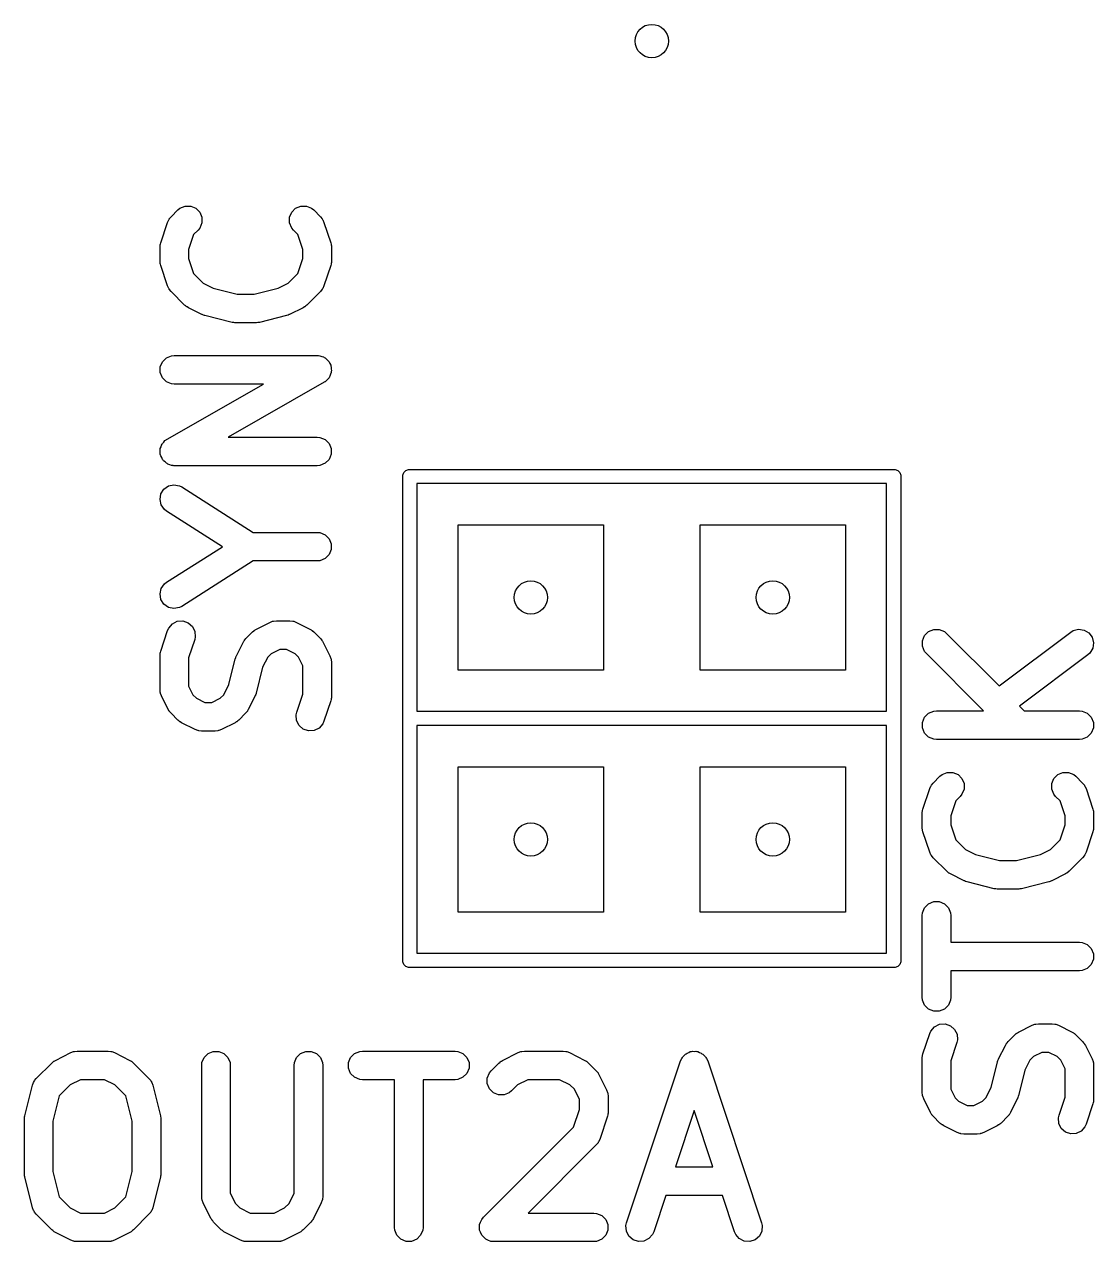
# Model space of a CAD drawing. Extents: x 0.01 to 1.99, y 0.03 to 1.59.
# Drawn here: x 1.541 to 1.983, y 0.904 to 1.407 of the extents above; entities that cross this region are included whole.
import ezdxf

# ---------------------------------------------------------------- set-up
doc = ezdxf.new("R2010")
doc.units = 0
doc.header["$MEASUREMENT"] = 0
doc.layers.add('BLACK', color=7, linetype='CONTINUOUS')

msp = doc.modelspace()

# ---------------------------------------------------------------- linework, layer by layer
at = {"layer": 'BLACK', "linetype": 'CONTINUOUS'}
for p, q in [((1.60129, 1.32734), (1.6041, 1.33016)), ((1.6041, 1.33016), (1.60499, 1.33089)), ((1.60499, 1.33089), (1.60712, 1.33177)), ((1.60712, 1.33177), (1.60943, 1.33177)), ((1.60943, 1.33177), (1.61156, 1.33089)), ((1.61156, 1.33089), (1.61319, 1.32926)), ((1.61319, 1.32926), (1.61407, 1.32713)), ((1.65029, 1.32713), (1.65117, 1.32926)), ((1.65117, 1.32926), (1.6528, 1.33089)), ((1.6528, 1.33089), (1.65493, 1.33177)), ((1.65493, 1.33177), (1.65723, 1.33177)), ((1.65723, 1.33177), (1.65936, 1.33089)), ((1.65936, 1.33089), (1.66026, 1.33016)), ((1.66026, 1.33016), (1.66307, 1.32734)), ((1.59705, 1.3166), (1.59986, 1.32504)), ((1.59986, 1.32504), (1.60033, 1.32609)), ((1.60033, 1.32609), (1.60047, 1.32625)), ((1.60047, 1.32625), (1.60055, 1.32645)), ((1.60055, 1.32645), (1.60129, 1.32734)), ((1.61407, 1.32483), (1.61319, 1.3227)), ((1.61407, 1.32713), (1.61407, 1.32483)), ((1.65029, 1.32483), (1.65029, 1.32713)), ((1.65117, 1.3227), (1.65029, 1.32483)), ((1.66307, 1.32734), (1.6638, 1.32645)), ((1.6638, 1.32645), (1.66389, 1.32625)), ((1.66389, 1.32625), (1.66402, 1.32609)), ((1.66402, 1.32609), (1.6645, 1.32504)), ((1.6645, 1.32504), (1.66731, 1.3166)), ((1.61062, 1.31998), (1.60856, 1.31377)), ((1.61245, 1.32181), (1.61062, 1.31998)), ((1.61319, 1.3227), (1.61245, 1.32181)), ((1.65191, 1.32181), (1.65117, 1.3227)), ((1.65373, 1.31998), (1.65191, 1.32181)), ((1.6558, 1.31377), (1.65373, 1.31998)), ((1.59675, 1.31473), (1.5968, 1.31532)), ((1.59675, 1.30911), (1.59675, 1.31473)), ((1.59679, 1.31547), (1.59684, 1.31568)), ((1.5968, 1.31532), (1.59679, 1.31547)), ((1.59684, 1.31568), (1.59686, 1.31588)), ((1.59686, 1.31588), (1.59692, 1.31603)), ((1.59692, 1.31603), (1.59705, 1.3166)), ((1.60856, 1.31377), (1.60856, 1.31007)), ((1.6558, 1.31007), (1.6558, 1.31377)), ((1.66731, 1.3166), (1.66744, 1.31603)), ((1.66744, 1.31603), (1.6675, 1.31588)), ((1.6675, 1.31588), (1.66752, 1.31568)), ((1.66752, 1.31568), (1.66756, 1.31547)), ((1.66756, 1.31547), (1.66755, 1.31532)), ((1.66755, 1.31532), (1.66761, 1.31473)), ((1.66761, 1.31473), (1.66761, 1.30911)), ((1.5968, 1.30852), (1.59675, 1.30911)), ((1.59679, 1.30837), (1.5968, 1.30852)), ((1.59684, 1.30816), (1.59679, 1.30837)), ((1.60856, 1.31007), (1.61062, 1.30386)), ((1.65373, 1.30386), (1.6558, 1.31007)), ((1.66756, 1.30837), (1.66752, 1.30816)), ((1.66761, 1.30911), (1.66755, 1.30853)), ((1.66755, 1.30853), (1.66756, 1.30837)), ((1.59686, 1.30796), (1.59684, 1.30816)), ((1.59692, 1.30781), (1.59686, 1.30796)), ((1.59705, 1.30724), (1.59692, 1.30781)), ((1.59986, 1.2988), (1.59705, 1.30724)), ((1.61062, 1.30386), (1.61459, 1.2999)), ((1.64977, 1.2999), (1.65373, 1.30386)), ((1.66731, 1.30724), (1.6645, 1.2988)), ((1.66744, 1.30781), (1.66731, 1.30724)), ((1.6675, 1.30796), (1.66744, 1.30781)), ((1.66752, 1.30816), (1.6675, 1.30796)), ((1.60033, 1.29775), (1.59986, 1.2988)), ((1.61459, 1.2999), (1.61877, 1.29781)), ((1.64558, 1.29781), (1.64977, 1.2999)), ((1.6645, 1.2988), (1.66402, 1.29775)), ((1.60047, 1.29759), (1.60033, 1.29775)), ((1.60055, 1.29739), (1.60047, 1.29759)), ((1.60129, 1.2965), (1.60055, 1.29739)), ((1.60691, 1.29087), (1.60129, 1.2965)), ((1.61877, 1.29781), (1.62869, 1.29533)), ((1.62869, 1.29533), (1.63567, 1.29533)), ((1.63567, 1.29533), (1.64558, 1.29781)), ((1.66307, 1.2965), (1.65745, 1.29087)), ((1.6638, 1.29739), (1.66307, 1.2965)), ((1.66389, 1.29759), (1.6638, 1.29739)), ((1.66402, 1.29775), (1.66389, 1.29759)), ((1.60736, 1.2905), (1.60691, 1.29087)), ((1.60747, 1.29038), (1.60736, 1.2905)), ((1.60764, 1.29027), (1.60747, 1.29038)), ((1.60781, 1.29014), (1.60764, 1.29027)), ((1.60795, 1.29008), (1.60781, 1.29014)), ((1.60845, 1.28977), (1.60795, 1.29008)), ((1.61407, 1.28695), (1.60845, 1.28977)), ((1.65591, 1.28977), (1.65029, 1.28695)), ((1.65641, 1.29008), (1.65591, 1.28977)), ((1.65655, 1.29014), (1.65641, 1.29008)), ((1.65671, 1.29027), (1.65655, 1.29014)), ((1.65689, 1.29038), (1.65671, 1.29027)), ((1.65699, 1.2905), (1.65689, 1.29038)), ((1.65745, 1.29087), (1.65699, 1.2905)), ((1.61415, 1.28692), (1.61407, 1.28695)), ((1.61419, 1.2869), (1.61415, 1.28692)), ((1.61467, 1.28672), (1.61419, 1.2869)), ((1.61515, 1.28654), (1.61467, 1.28672)), ((1.61519, 1.28654), (1.61515, 1.28654)), ((1.61528, 1.28651), (1.61519, 1.28654)), ((1.62653, 1.28369), (1.61528, 1.28651)), ((1.62673, 1.28366), (1.62653, 1.28369)), ((1.62681, 1.28363), (1.62673, 1.28366)), ((1.62724, 1.28359), (1.62681, 1.28363)), ((1.62767, 1.28352), (1.62724, 1.28359)), ((1.62776, 1.28354), (1.62767, 1.28352)), ((1.62796, 1.28352), (1.62776, 1.28354)), ((1.6364, 1.28352), (1.62796, 1.28352)), ((1.6366, 1.28354), (1.6364, 1.28352)), ((1.63668, 1.28352), (1.6366, 1.28354)), ((1.63711, 1.28359), (1.63668, 1.28352)), ((1.63755, 1.28363), (1.63711, 1.28359)), ((1.63763, 1.28366), (1.63755, 1.28363)), ((1.63783, 1.28369), (1.63763, 1.28366)), ((1.64908, 1.28651), (1.63783, 1.28369)), ((1.64916, 1.28654), (1.64908, 1.28651)), ((1.6492, 1.28654), (1.64916, 1.28654)), ((1.64968, 1.28672), (1.6492, 1.28654)), ((1.65017, 1.2869), (1.64968, 1.28672)), ((1.6502, 1.28692), (1.65017, 1.2869)), ((1.65029, 1.28695), (1.6502, 1.28692)), ((1.59774, 1.26739), (1.59937, 1.26902)), ((1.59937, 1.26902), (1.6015, 1.26991)), ((1.6015, 1.26991), (1.60265, 1.27002)), ((1.60265, 1.27002), (1.66171, 1.27002)), ((1.66171, 1.27002), (1.662, 1.26999)), ((1.662, 1.26999), (1.66212, 1.27)), ((1.66212, 1.27), (1.66227, 1.26996)), ((1.66227, 1.26996), (1.66286, 1.26991)), ((1.66286, 1.26991), (1.66358, 1.26961)), ((1.66358, 1.26961), (1.66434, 1.2694)), ((1.66434, 1.2694), (1.66464, 1.26917)), ((1.66464, 1.26917), (1.66499, 1.26902)), ((1.66499, 1.26902), (1.66554, 1.26847)), ((1.66554, 1.26847), (1.66616, 1.26799)), ((1.66616, 1.26799), (1.66635, 1.26766)), ((1.59686, 1.26527), (1.59774, 1.26739)), ((1.59686, 1.26296), (1.59686, 1.26527)), ((1.59774, 1.26083), (1.59686, 1.26296)), ((1.66635, 1.26766), (1.66662, 1.26739)), ((1.66662, 1.26739), (1.66692, 1.26667)), ((1.66692, 1.26667), (1.66731, 1.26599)), ((1.6675, 1.26296), (1.6672, 1.26224)), ((1.66731, 1.26599), (1.66735, 1.26561)), ((1.66735, 1.26561), (1.6675, 1.26527)), ((1.6675, 1.26527), (1.6675, 1.26448)), ((1.6675, 1.26448), (1.6676, 1.2637)), ((1.6676, 1.2637), (1.6675, 1.26334)), ((1.6675, 1.26334), (1.6675, 1.26296)), ((1.59937, 1.2592), (1.59774, 1.26083)), ((1.6015, 1.25832), (1.59937, 1.2592)), ((1.59972, 1.2355), (1.63947, 1.25821)), ((1.60265, 1.25821), (1.6015, 1.25832)), ((1.63947, 1.25821), (1.60265, 1.25821)), ((1.66464, 1.25899), (1.62489, 1.23627)), ((1.66488, 1.25916), (1.66464, 1.25899)), ((1.66499, 1.2592), (1.66488, 1.25916)), ((1.6651, 1.25931), (1.66499, 1.2592)), ((1.66558, 1.25966), (1.6651, 1.25931)), ((1.66606, 1.26028), (1.66558, 1.25966)), ((1.66662, 1.26083), (1.66606, 1.26028)), ((1.66676, 1.26118), (1.66662, 1.26083)), ((1.66699, 1.26148), (1.66676, 1.26118)), ((1.6672, 1.26224), (1.66699, 1.26148)), ((1.59716, 1.23225), (1.59737, 1.233)), ((1.59737, 1.233), (1.5976, 1.2333)), ((1.5976, 1.2333), (1.59774, 1.23365)), ((1.59774, 1.23365), (1.5983, 1.2342)), ((1.5983, 1.2342), (1.59878, 1.23483)), ((1.59878, 1.23483), (1.59926, 1.23517)), ((1.59926, 1.23517), (1.59937, 1.23528)), ((1.59937, 1.23528), (1.59948, 1.23532)), ((1.59948, 1.23532), (1.59972, 1.2355)), ((1.62489, 1.23627), (1.66171, 1.23627)), ((1.66171, 1.23627), (1.66286, 1.23616)), ((1.66286, 1.23616), (1.66499, 1.23528)), ((1.66499, 1.23528), (1.66662, 1.23365)), ((1.66662, 1.23365), (1.6675, 1.23152)), ((1.59676, 1.23078), (1.59686, 1.23114)), ((1.59686, 1.23), (1.59676, 1.23078)), ((1.59686, 1.23152), (1.59716, 1.23225)), ((1.59686, 1.23114), (1.59686, 1.23152)), ((1.59686, 1.22922), (1.59686, 1.23)), ((1.597, 1.22887), (1.59686, 1.22922)), ((1.59705, 1.22849), (1.597, 1.22887)), ((1.59744, 1.22781), (1.59705, 1.22849)), ((1.59774, 1.22709), (1.59744, 1.22781)), ((1.6675, 1.22922), (1.66662, 1.22709)), ((1.6675, 1.23152), (1.6675, 1.22922)), ((1.59801, 1.22682), (1.59774, 1.22709)), ((1.59819, 1.22649), (1.59801, 1.22682)), ((1.59881, 1.22601), (1.59819, 1.22649)), ((1.59937, 1.22546), (1.59881, 1.22601)), ((1.59972, 1.22531), (1.59937, 1.22546)), ((1.60002, 1.22508), (1.59972, 1.22531)), ((1.60077, 1.22488), (1.60002, 1.22508)), ((1.6015, 1.22458), (1.60077, 1.22488)), ((1.60209, 1.22452), (1.6015, 1.22458)), ((1.60224, 1.22448), (1.60209, 1.22452)), ((1.60235, 1.22449), (1.60224, 1.22448)), ((1.60265, 1.22446), (1.60235, 1.22449)), ((1.66171, 1.22446), (1.60265, 1.22446)), ((1.66286, 1.22458), (1.66171, 1.22446)), ((1.66499, 1.22546), (1.66286, 1.22458)), ((1.66662, 1.22709), (1.66499, 1.22546)), ((1.69836, 1.22246), (1.69942, 1.2229)), ((1.69942, 1.2229), (1.7, 1.22295)), ((1.7, 1.22295), (1.9, 1.22295)), ((1.9, 1.22295), (1.90058, 1.2229)), ((1.90058, 1.2229), (1.90164, 1.22246)), ((1.69705, 1.22), (1.6971, 1.22058)), ((1.69705, 1.12), (1.69705, 1.22)), ((1.6971, 1.22058), (1.69754, 1.22164)), ((1.69754, 1.22164), (1.69836, 1.22246)), ((1.90164, 1.22246), (1.90246, 1.22164)), ((1.90246, 1.22164), (1.9029, 1.22058)), ((1.9029, 1.22058), (1.90295, 1.22)), ((1.90295, 1.22), (1.90295, 1.12)), ((1.59675, 1.21055), (1.59715, 1.21282)), ((1.59715, 1.21282), (1.59838, 1.21476)), ((1.59838, 1.21476), (1.60027, 1.21609)), ((1.60027, 1.21609), (1.60252, 1.21659)), ((1.60252, 1.21659), (1.60479, 1.21619)), ((1.60479, 1.21619), (1.60582, 1.21567)), ((1.60582, 1.21567), (1.6353, 1.1969)), ((1.70295, 1.21705), (1.70295, 1.12295)), ((1.89705, 1.21705), (1.70295, 1.21705)), ((1.89705, 1.12295), (1.89705, 1.21705)), ((1.59725, 1.2083), (1.59675, 1.21055)), ((1.59857, 1.20641), (1.59725, 1.2083)), ((1.59948, 1.2057), (1.59857, 1.20641)), ((1.62258, 1.191), (1.59948, 1.2057)), ((1.72, 1.14), (1.72, 1.2)), ((1.72, 1.2), (1.78, 1.2)), ((1.78, 1.2), (1.78, 1.14)), ((1.82, 1.14), (1.82, 1.2)), ((1.82, 1.2), (1.88, 1.2)), ((1.88, 1.2), (1.88, 1.14)), ((1.6353, 1.1969), (1.66171, 1.1969)), ((1.66171, 1.1969), (1.66286, 1.19679)), ((1.66286, 1.19679), (1.66499, 1.19591)), ((1.66499, 1.19591), (1.66662, 1.19428)), ((1.66662, 1.19428), (1.6675, 1.19215)), ((1.59948, 1.1763), (1.62258, 1.191)), ((1.66662, 1.18772), (1.66499, 1.18609)), ((1.6675, 1.18985), (1.66662, 1.18772)), ((1.6675, 1.19215), (1.6675, 1.18985)), ((1.6353, 1.18509), (1.60582, 1.16633)), ((1.66171, 1.18509), (1.6353, 1.18509)), ((1.66286, 1.18521), (1.66171, 1.18509)), ((1.66499, 1.18609), (1.66286, 1.18521)), ((1.59675, 1.17144), (1.59725, 1.17369)), ((1.59725, 1.17369), (1.59857, 1.17558)), ((1.59857, 1.17558), (1.59948, 1.1763)), ((1.59715, 1.16918), (1.59675, 1.17144)), ((1.59838, 1.16723), (1.59715, 1.16918)), ((1.60027, 1.16591), (1.59838, 1.16723)), ((1.60252, 1.16541), (1.60027, 1.16591)), ((1.60479, 1.16581), (1.60252, 1.16541)), ((1.60582, 1.16633), (1.60479, 1.16581)), ((1.59986, 1.15631), (1.60033, 1.15736)), ((1.60033, 1.15736), (1.60184, 1.15911)), ((1.60184, 1.15911), (1.6039, 1.16014)), ((1.6039, 1.16014), (1.6062, 1.1603)), ((1.6062, 1.1603), (1.60839, 1.15957)), ((1.60839, 1.15957), (1.61013, 1.15806)), ((1.61013, 1.15806), (1.61116, 1.156)), ((1.63657, 1.15691), (1.64219, 1.15972)), ((1.64219, 1.15972), (1.64327, 1.16014)), ((1.64327, 1.16014), (1.64348, 1.16015)), ((1.64348, 1.16015), (1.64368, 1.16023)), ((1.64368, 1.16023), (1.64483, 1.16035)), ((1.64483, 1.16035), (1.65046, 1.16035)), ((1.65046, 1.16035), (1.65161, 1.16023)), ((1.65161, 1.16023), (1.65181, 1.16015)), ((1.65181, 1.16015), (1.65202, 1.16014)), ((1.65202, 1.16014), (1.6531, 1.15972)), ((1.6531, 1.15972), (1.65872, 1.15691)), ((1.59705, 1.14787), (1.59986, 1.15631)), ((1.61107, 1.15257), (1.60856, 1.14505)), ((1.61132, 1.1537), (1.61107, 1.15257)), ((1.61116, 1.156), (1.61132, 1.1537)), ((1.63149, 1.1521), (1.63162, 1.15226)), ((1.63162, 1.15226), (1.63173, 1.15244)), ((1.63173, 1.15244), (1.63185, 1.15254)), ((1.63185, 1.15254), (1.63222, 1.15299)), ((1.63222, 1.15299), (1.63503, 1.1558)), ((1.63503, 1.1558), (1.63549, 1.15618)), ((1.63549, 1.15618), (1.63559, 1.15629)), ((1.63559, 1.15629), (1.63577, 1.1564)), ((1.63577, 1.1564), (1.63593, 1.15654)), ((1.63593, 1.15654), (1.63607, 1.1566)), ((1.63607, 1.1566), (1.63657, 1.15691)), ((1.65872, 1.15691), (1.65922, 1.1566)), ((1.65922, 1.1566), (1.65936, 1.15654)), ((1.65936, 1.15654), (1.65952, 1.1564)), ((1.65952, 1.1564), (1.6597, 1.15629)), ((1.6597, 1.15629), (1.6598, 1.15618)), ((1.6598, 1.15618), (1.66026, 1.1558)), ((1.66026, 1.1558), (1.66307, 1.15299)), ((1.66307, 1.15299), (1.66344, 1.15254)), ((1.66344, 1.15254), (1.66356, 1.15244)), ((1.66356, 1.15244), (1.66367, 1.15226)), ((1.66367, 1.15226), (1.6638, 1.1521)), ((1.91186, 1.15213), (1.91274, 1.15426)), ((1.91274, 1.15426), (1.91437, 1.15589)), ((1.91437, 1.15589), (1.9165, 1.15677)), ((1.9165, 1.15677), (1.9188, 1.15677)), ((1.9188, 1.15677), (1.92093, 1.15589)), ((1.92093, 1.15589), (1.92183, 1.15516)), ((1.92183, 1.15516), (1.94351, 1.13347)), ((1.94351, 1.13347), (1.97316, 1.15571)), ((1.97316, 1.15571), (1.97415, 1.15631)), ((1.97415, 1.15631), (1.97638, 1.15688)), ((1.97638, 1.15688), (1.97867, 1.15655)), ((1.97867, 1.15655), (1.98065, 1.15538)), ((1.98065, 1.15538), (1.98203, 1.15353)), ((1.98203, 1.15353), (1.9826, 1.1513)), ((1.59686, 1.14716), (1.59692, 1.1473)), ((1.59692, 1.1473), (1.59705, 1.14787)), ((1.6283, 1.14583), (1.63111, 1.15146)), ((1.63111, 1.15146), (1.63143, 1.15195)), ((1.63143, 1.15195), (1.63149, 1.1521)), ((1.64623, 1.14853), (1.64271, 1.14677)), ((1.64906, 1.14853), (1.64623, 1.14853)), ((1.65258, 1.14677), (1.64906, 1.14853)), ((1.6638, 1.1521), (1.66386, 1.15195)), ((1.66386, 1.15195), (1.66418, 1.15146)), ((1.66418, 1.15146), (1.66699, 1.14583)), ((1.91186, 1.14983), (1.91186, 1.15213)), ((1.91274, 1.1477), (1.91186, 1.14983)), ((1.91347, 1.14681), (1.91274, 1.1477)), ((1.98228, 1.14902), (1.9811, 1.14704)), ((1.9826, 1.1513), (1.98228, 1.14902)), ((1.59675, 1.146), (1.5968, 1.14659)), ((1.59675, 1.13194), (1.59675, 1.146)), ((1.59679, 1.14674), (1.59684, 1.14695)), ((1.5968, 1.14659), (1.59679, 1.14674)), ((1.59684, 1.14695), (1.59686, 1.14716)), ((1.60856, 1.14505), (1.60856, 1.13334)), ((1.6252, 1.134), (1.62786, 1.14462)), ((1.62786, 1.14462), (1.62789, 1.14471)), ((1.62789, 1.14475), (1.62807, 1.14523)), ((1.62789, 1.14471), (1.62789, 1.14475)), ((1.62807, 1.14523), (1.62824, 1.14571)), ((1.62824, 1.14571), (1.62827, 1.14575)), ((1.62827, 1.14575), (1.6283, 1.14583)), ((1.64125, 1.14532), (1.63916, 1.14113)), ((1.64271, 1.14677), (1.64125, 1.14532)), ((1.65404, 1.14532), (1.65258, 1.14677)), ((1.6558, 1.1418), (1.65404, 1.14532)), ((1.66699, 1.14583), (1.6674, 1.14475)), ((1.6674, 1.14475), (1.66742, 1.14454)), ((1.66742, 1.14454), (1.6675, 1.14434)), ((1.6675, 1.14434), (1.66761, 1.14319)), ((1.66761, 1.14319), (1.66761, 1.12913)), ((1.93714, 1.12314), (1.91347, 1.14681)), ((1.98025, 1.14626), (1.95195, 1.12503)), ((1.9811, 1.14704), (1.98025, 1.14626)), ((1.63916, 1.14113), (1.6365, 1.13051)), ((1.6558, 1.13009), (1.6558, 1.1418)), ((1.78, 1.14), (1.72, 1.14)), ((1.88, 1.14), (1.82, 1.14)), ((1.60856, 1.13334), (1.61032, 1.12982)), ((1.62311, 1.12982), (1.6252, 1.134)), ((1.59686, 1.13079), (1.59675, 1.13194)), ((1.59694, 1.13059), (1.59686, 1.13079)), ((1.59695, 1.13038), (1.59694, 1.13059)), ((1.59737, 1.1293), (1.59695, 1.13038)), ((1.60018, 1.12368), (1.59737, 1.1293)), ((1.61032, 1.12982), (1.61177, 1.12836)), ((1.61177, 1.12836), (1.61529, 1.1266)), ((1.61813, 1.1266), (1.62165, 1.12836)), ((1.62165, 1.12836), (1.62311, 1.12982)), ((1.63605, 1.1293), (1.63324, 1.12368)), ((1.63609, 1.12939), (1.63605, 1.1293)), ((1.63611, 1.12942), (1.63609, 1.12939)), ((1.63628, 1.1299), (1.63611, 1.12942)), ((1.63647, 1.13038), (1.63628, 1.1299)), ((1.6365, 1.13051), (1.63647, 1.13043)), ((1.63647, 1.13043), (1.63647, 1.13038)), ((1.65329, 1.12256), (1.6558, 1.13009)), ((1.66731, 1.12726), (1.6645, 1.11883)), ((1.66744, 1.12783), (1.66731, 1.12726)), ((1.6675, 1.12798), (1.66744, 1.12783)), ((1.66752, 1.12819), (1.6675, 1.12798)), ((1.66756, 1.12839), (1.66752, 1.12819)), ((1.66761, 1.12913), (1.66755, 1.12855)), ((1.66755, 1.12855), (1.66756, 1.12839)), ((1.60049, 1.12318), (1.60018, 1.12368)), ((1.60055, 1.12304), (1.60049, 1.12318)), ((1.60069, 1.12288), (1.60055, 1.12304)), ((1.6008, 1.1227), (1.60069, 1.12288)), ((1.60092, 1.1226), (1.6008, 1.1227)), ((1.60129, 1.12214), (1.60092, 1.1226)), ((1.6041, 1.11933), (1.60129, 1.12214)), ((1.61529, 1.1266), (1.61813, 1.1266)), ((1.63214, 1.12214), (1.62932, 1.11933)), ((1.63251, 1.1226), (1.63214, 1.12214)), ((1.63263, 1.1227), (1.63251, 1.1226)), ((1.63274, 1.12288), (1.63263, 1.1227)), ((1.63287, 1.12304), (1.63274, 1.12288)), ((1.63293, 1.12318), (1.63287, 1.12304)), ((1.63324, 1.12368), (1.63293, 1.12318)), ((1.65303, 1.12143), (1.65329, 1.12256)), ((1.70295, 1.12295), (1.89705, 1.12295)), ((1.91274, 1.12052), (1.91437, 1.12215)), ((1.91437, 1.12215), (1.9165, 1.12303)), ((1.9165, 1.12303), (1.91765, 1.12314)), ((1.91765, 1.12314), (1.93714, 1.12314)), ((1.95195, 1.12503), (1.95384, 1.12314)), ((1.95384, 1.12314), (1.97671, 1.12314)), ((1.97671, 1.12314), (1.97786, 1.12303)), ((1.97786, 1.12303), (1.97999, 1.12215)), ((1.97999, 1.12215), (1.98162, 1.12052)), ((1.60455, 1.11896), (1.6041, 1.11933)), ((1.60465, 1.11884), (1.60455, 1.11896)), ((1.60483, 1.11873), (1.60465, 1.11884)), ((1.60499, 1.1186), (1.60483, 1.11873)), ((1.60514, 1.11854), (1.60499, 1.1186)), ((1.60563, 1.11822), (1.60514, 1.11854)), ((1.61126, 1.11541), (1.60563, 1.11822)), ((1.62779, 1.11822), (1.62216, 1.11541)), ((1.62828, 1.11854), (1.62779, 1.11822)), ((1.62843, 1.1186), (1.62828, 1.11854)), ((1.62859, 1.11873), (1.62843, 1.1186)), ((1.62877, 1.11884), (1.62859, 1.11873)), ((1.62887, 1.11896), (1.62877, 1.11884)), ((1.62932, 1.11933), (1.62887, 1.11896)), ((1.6532, 1.11913), (1.65303, 1.12143)), ((1.65423, 1.11707), (1.6532, 1.11913)), ((1.65597, 1.11556), (1.65423, 1.11707)), ((1.66402, 1.11777), (1.66251, 1.11603)), ((1.6645, 1.11883), (1.66402, 1.11777)), ((1.69705, 1.02), (1.69705, 1.12)), ((1.70295, 1.11705), (1.70295, 1.02295)), ((1.89705, 1.11705), (1.70295, 1.11705)), ((1.89705, 1.02295), (1.89705, 1.11705)), ((1.90295, 1.12), (1.90295, 1.02)), ((1.91186, 1.11839), (1.91274, 1.12052)), ((1.91186, 1.11608), (1.91186, 1.11839)), ((1.98162, 1.12052), (1.9825, 1.11839)), ((1.9825, 1.11839), (1.9825, 1.11608)), ((1.61234, 1.115), (1.61126, 1.11541)), ((1.61255, 1.11498), (1.61234, 1.115)), ((1.61275, 1.1149), (1.61255, 1.11498)), ((1.6139, 1.11479), (1.61275, 1.1149)), ((1.61952, 1.11479), (1.6139, 1.11479)), ((1.62068, 1.1149), (1.61952, 1.11479)), ((1.62087, 1.11498), (1.62068, 1.1149)), ((1.62108, 1.115), (1.62087, 1.11498)), ((1.62216, 1.11541), (1.62108, 1.115)), ((1.65816, 1.11484), (1.65597, 1.11556)), ((1.66045, 1.115), (1.65816, 1.11484)), ((1.66251, 1.11603), (1.66045, 1.115)), ((1.91274, 1.11395), (1.91186, 1.11608)), ((1.91437, 1.11232), (1.91274, 1.11395)), ((1.9165, 1.11144), (1.91437, 1.11232)), ((1.97999, 1.11232), (1.97786, 1.11144)), ((1.98162, 1.11395), (1.97999, 1.11232)), ((1.9825, 1.11608), (1.98162, 1.11395)), ((1.91765, 1.11133), (1.9165, 1.11144)), ((1.97671, 1.11133), (1.91765, 1.11133)), ((1.97786, 1.11144), (1.97671, 1.11133)), ((1.72, 1.04), (1.72, 1.1)), ((1.72, 1.1), (1.78, 1.1)), ((1.78, 1.1), (1.78, 1.04)), ((1.82, 1.04), (1.82, 1.1)), ((1.82, 1.1), (1.88, 1.1)), ((1.88, 1.1), (1.88, 1.04)), ((1.91999, 1.09684), (1.92212, 1.09772)), ((1.92212, 1.09772), (1.92443, 1.09772)), ((1.92443, 1.09772), (1.92656, 1.09684)), ((1.9678, 1.09684), (1.96993, 1.09772)), ((1.96993, 1.09772), (1.97223, 1.09772)), ((1.97223, 1.09772), (1.97436, 1.09684)), ((1.91486, 1.09098), (1.91533, 1.09204)), ((1.91533, 1.09204), (1.91547, 1.0922)), ((1.91547, 1.0922), (1.91555, 1.09239)), ((1.91555, 1.09239), (1.91629, 1.09329)), ((1.91629, 1.09329), (1.9191, 1.0961)), ((1.9191, 1.0961), (1.91999, 1.09684)), ((1.92656, 1.09684), (1.92819, 1.09521)), ((1.92819, 1.09521), (1.92907, 1.09308)), ((1.92907, 1.09308), (1.92907, 1.09077)), ((1.96529, 1.09308), (1.96617, 1.09521)), ((1.96529, 1.09077), (1.96529, 1.09308)), ((1.96617, 1.09521), (1.9678, 1.09684)), ((1.97436, 1.09684), (1.97526, 1.0961)), ((1.97526, 1.0961), (1.97807, 1.09329)), ((1.97807, 1.09329), (1.9788, 1.09239)), ((1.9788, 1.09239), (1.97889, 1.0922)), ((1.97889, 1.0922), (1.97902, 1.09204)), ((1.97902, 1.09204), (1.9795, 1.09098)), ((1.91205, 1.08254), (1.91486, 1.09098)), ((1.92745, 1.08775), (1.92562, 1.08592)), ((1.92819, 1.08864), (1.92745, 1.08775)), ((1.92907, 1.09077), (1.92819, 1.08864)), ((1.96617, 1.08864), (1.96529, 1.09077)), ((1.96691, 1.08775), (1.96617, 1.08864)), ((1.96873, 1.08592), (1.96691, 1.08775)), ((1.9795, 1.09098), (1.98231, 1.08254)), ((1.91184, 1.08162), (1.91186, 1.08183)), ((1.91186, 1.08183), (1.91192, 1.08197)), ((1.91192, 1.08197), (1.91205, 1.08254)), ((1.92562, 1.08592), (1.92356, 1.07972)), ((1.9708, 1.07972), (1.96873, 1.08592)), ((1.98231, 1.08254), (1.98244, 1.08197)), ((1.98244, 1.08197), (1.9825, 1.08183)), ((1.9825, 1.08183), (1.98252, 1.08162)), ((1.91175, 1.08068), (1.9118, 1.08126)), ((1.91175, 1.07505), (1.91175, 1.08068)), ((1.91179, 1.08142), (1.91184, 1.08162)), ((1.9118, 1.08126), (1.91179, 1.08142)), ((1.92356, 1.07972), (1.92356, 1.07601)), ((1.9708, 1.07601), (1.9708, 1.07972)), ((1.98252, 1.08162), (1.98256, 1.08142)), ((1.98256, 1.08142), (1.98255, 1.08126)), ((1.98255, 1.08126), (1.98261, 1.08068)), ((1.98261, 1.08068), (1.98261, 1.07505)), ((1.9118, 1.07447), (1.91175, 1.07505)), ((1.91179, 1.07431), (1.9118, 1.07447)), ((1.91184, 1.07411), (1.91179, 1.07431)), ((1.91186, 1.0739), (1.91184, 1.07411)), ((1.91192, 1.07376), (1.91186, 1.0739)), ((1.91205, 1.07319), (1.91192, 1.07376)), ((1.91486, 1.06475), (1.91205, 1.07319)), ((1.92356, 1.07601), (1.92562, 1.06981)), ((1.96873, 1.06981), (1.9708, 1.07601)), ((1.98231, 1.07319), (1.9795, 1.06475)), ((1.98244, 1.07376), (1.98231, 1.07319)), ((1.9825, 1.0739), (1.98244, 1.07376)), ((1.98252, 1.07411), (1.9825, 1.0739)), ((1.98256, 1.07431), (1.98252, 1.07411)), ((1.98261, 1.07505), (1.98255, 1.07447)), ((1.98255, 1.07447), (1.98256, 1.07431)), ((1.92562, 1.06981), (1.92959, 1.06585)), ((1.96477, 1.06585), (1.96873, 1.06981)), ((1.91533, 1.06369), (1.91486, 1.06475)), ((1.91547, 1.06353), (1.91533, 1.06369)), ((1.91555, 1.06334), (1.91547, 1.06353)), ((1.91629, 1.06244), (1.91555, 1.06334)), ((1.92191, 1.05682), (1.91629, 1.06244)), ((1.92959, 1.06585), (1.93377, 1.06375)), ((1.93377, 1.06375), (1.94369, 1.06127)), ((1.95067, 1.06127), (1.96058, 1.06375)), ((1.96058, 1.06375), (1.96477, 1.06585)), ((1.97807, 1.06244), (1.97245, 1.05682)), ((1.9788, 1.06334), (1.97807, 1.06244)), ((1.97889, 1.06353), (1.9788, 1.06334)), ((1.97902, 1.06369), (1.97889, 1.06353)), ((1.9795, 1.06475), (1.97902, 1.06369)), ((1.92236, 1.05644), (1.92191, 1.05682)), ((1.94369, 1.06127), (1.95067, 1.06127)), ((1.97245, 1.05682), (1.97199, 1.05644)), ((1.92247, 1.05633), (1.92236, 1.05644)), ((1.92264, 1.05622), (1.92247, 1.05633)), ((1.92281, 1.05608), (1.92264, 1.05622)), ((1.92295, 1.05602), (1.92281, 1.05608)), ((1.92345, 1.05571), (1.92295, 1.05602)), ((1.92907, 1.0529), (1.92345, 1.05571)), ((1.92915, 1.05287), (1.92907, 1.0529)), ((1.92919, 1.05284), (1.92915, 1.05287)), ((1.92967, 1.05267), (1.92919, 1.05284)), ((1.93015, 1.05248), (1.92967, 1.05267)), ((1.93019, 1.05248), (1.93015, 1.05248)), ((1.93028, 1.05245), (1.93019, 1.05248)), ((1.94153, 1.04964), (1.93028, 1.05245)), ((1.96408, 1.05245), (1.95283, 1.04964)), ((1.96416, 1.05248), (1.96408, 1.05245)), ((1.9642, 1.05248), (1.96416, 1.05248)), ((1.96468, 1.05267), (1.9642, 1.05248)), ((1.96517, 1.05284), (1.96468, 1.05267)), ((1.9652, 1.05287), (1.96517, 1.05284)), ((1.96529, 1.0529), (1.9652, 1.05287)), ((1.97091, 1.05571), (1.96529, 1.0529)), ((1.97141, 1.05602), (1.97091, 1.05571)), ((1.97155, 1.05608), (1.97141, 1.05602)), ((1.97171, 1.05622), (1.97155, 1.05608)), ((1.97189, 1.05633), (1.97171, 1.05622)), ((1.97199, 1.05644), (1.97189, 1.05633)), ((1.94173, 1.04961), (1.94153, 1.04964)), ((1.94181, 1.04958), (1.94173, 1.04961)), ((1.94224, 1.04953), (1.94181, 1.04958)), ((1.94267, 1.04947), (1.94224, 1.04953)), ((1.94276, 1.04948), (1.94267, 1.04947)), ((1.94296, 1.04946), (1.94276, 1.04948)), ((1.9514, 1.04946), (1.94296, 1.04946)), ((1.9516, 1.04948), (1.9514, 1.04946)), ((1.95168, 1.04947), (1.9516, 1.04948)), ((1.95211, 1.04953), (1.95168, 1.04947)), ((1.95255, 1.04958), (1.95211, 1.04953)), ((1.95263, 1.04961), (1.95255, 1.04958)), ((1.95283, 1.04964), (1.95263, 1.04961)), ((1.91186, 1.03965), (1.91274, 1.04178)), ((1.91274, 1.04178), (1.91437, 1.04341)), ((1.91437, 1.04341), (1.9165, 1.04429)), ((1.9165, 1.04429), (1.9188, 1.04429)), ((1.9188, 1.04429), (1.92093, 1.04341)), ((1.92093, 1.04341), (1.92256, 1.04178)), ((1.92256, 1.04178), (1.92344, 1.03965)), ((1.78, 1.04), (1.72, 1.04)), ((1.88, 1.04), (1.82, 1.04)), ((1.91175, 1.0385), (1.91186, 1.03965)), ((1.91175, 1.00475), (1.91175, 1.0385)), ((1.92344, 1.03965), (1.92356, 1.0385)), ((1.92356, 1.0385), (1.92356, 1.02753)), ((1.92356, 1.02753), (1.97671, 1.02753)), ((1.97671, 1.02753), (1.97786, 1.02741)), ((1.97786, 1.02741), (1.97999, 1.02653)), ((1.97999, 1.02653), (1.98162, 1.0249)), ((1.70295, 1.02295), (1.89705, 1.02295)), ((1.98162, 1.0249), (1.9825, 1.02277)), ((1.9825, 1.02277), (1.9825, 1.02047)), ((1.6971, 1.01942), (1.69705, 1.02)), ((1.69754, 1.01836), (1.6971, 1.01942)), ((1.69836, 1.01754), (1.69754, 1.01836)), ((1.69942, 1.0171), (1.69836, 1.01754)), ((1.7, 1.01705), (1.69942, 1.0171)), ((1.9, 1.01705), (1.7, 1.01705)), ((1.90058, 1.0171), (1.9, 1.01705)), ((1.90164, 1.01754), (1.90058, 1.0171)), ((1.90246, 1.01836), (1.90164, 1.01754)), ((1.9029, 1.01942), (1.90246, 1.01836)), ((1.90295, 1.02), (1.9029, 1.01942)), ((1.97999, 1.01671), (1.97786, 1.01583)), ((1.98162, 1.01834), (1.97999, 1.01671)), ((1.9825, 1.02047), (1.98162, 1.01834)), ((1.97671, 1.01572), (1.92356, 1.01572)), ((1.92356, 1.01572), (1.92356, 1.00475)), ((1.97786, 1.01583), (1.97671, 1.01572)), ((1.91186, 1.0036), (1.91175, 1.00475)), ((1.91274, 1.00147), (1.91186, 1.0036)), ((1.91437, 0.99984), (1.91274, 1.00147)), ((1.92256, 1.00147), (1.92093, 0.99984)), ((1.92344, 1.0036), (1.92256, 1.00147)), ((1.92356, 1.00475), (1.92344, 1.0036)), ((1.9165, 0.99896), (1.91437, 0.99984)), ((1.9188, 0.99896), (1.9165, 0.99896)), ((1.92093, 0.99984), (1.9188, 0.99896)), ((1.91533, 0.9908), (1.91684, 0.99254)), ((1.91684, 0.99254), (1.9189, 0.99357)), ((1.9189, 0.99357), (1.9212, 0.99374)), ((1.9212, 0.99374), (1.92339, 0.99301)), ((1.92339, 0.99301), (1.92513, 0.9915)), ((1.92513, 0.9915), (1.92616, 0.98944)), ((1.95157, 0.99035), (1.95719, 0.99316)), ((1.95719, 0.99316), (1.95827, 0.99357)), ((1.95827, 0.99357), (1.95848, 0.99359)), ((1.95848, 0.99359), (1.95868, 0.99367)), ((1.95868, 0.99367), (1.95983, 0.99378)), ((1.95983, 0.99378), (1.96546, 0.99378)), ((1.96546, 0.99378), (1.96661, 0.99367)), ((1.96661, 0.99367), (1.96681, 0.99359)), ((1.96681, 0.99359), (1.96702, 0.99357)), ((1.96702, 0.99357), (1.9681, 0.99316)), ((1.9681, 0.99316), (1.97372, 0.99035)), ((1.91205, 0.98131), (1.91486, 0.98974)), ((1.91486, 0.98974), (1.91533, 0.9908)), ((1.92632, 0.98714), (1.92607, 0.98601)), ((1.92616, 0.98944), (1.92632, 0.98714)), ((1.94685, 0.98598), (1.94722, 0.98643)), ((1.94722, 0.98643), (1.95003, 0.98924)), ((1.95003, 0.98924), (1.95049, 0.98961)), ((1.95049, 0.98961), (1.95059, 0.98973)), ((1.95059, 0.98973), (1.95077, 0.98984)), ((1.95077, 0.98984), (1.95093, 0.98997)), ((1.95093, 0.98997), (1.95107, 0.99003)), ((1.95107, 0.99003), (1.95157, 0.99035)), ((1.97372, 0.99035), (1.97422, 0.99003)), ((1.97422, 0.99003), (1.97436, 0.98997)), ((1.97436, 0.98997), (1.97452, 0.98984)), ((1.97452, 0.98984), (1.9747, 0.98973)), ((1.9747, 0.98973), (1.9748, 0.98961)), ((1.9748, 0.98961), (1.97526, 0.98924)), ((1.97526, 0.98924), (1.97807, 0.98643)), ((1.97807, 0.98643), (1.97844, 0.98598)), ((1.5535, 0.97868), (1.55987, 0.98186)), ((1.55987, 0.98186), (1.56096, 0.98228)), ((1.56096, 0.98228), (1.56117, 0.98229)), ((1.56117, 0.98229), (1.56136, 0.98237)), ((1.56136, 0.98237), (1.56252, 0.98249)), ((1.56252, 0.98249), (1.57526, 0.98249)), ((1.57526, 0.98249), (1.57642, 0.98237)), ((1.57642, 0.98237), (1.57661, 0.98229)), ((1.57661, 0.98229), (1.57682, 0.98228)), ((1.57682, 0.98228), (1.57791, 0.98186)), ((1.57791, 0.98186), (1.58428, 0.97868)), ((1.61497, 0.97986), (1.6166, 0.98149)), ((1.6166, 0.98149), (1.61873, 0.98237)), ((1.61873, 0.98237), (1.62104, 0.98237)), ((1.62104, 0.98237), (1.62316, 0.98149)), ((1.62316, 0.98149), (1.62479, 0.97986)), ((1.65322, 0.97986), (1.65485, 0.98149)), ((1.65485, 0.98149), (1.65698, 0.98237)), ((1.65698, 0.98237), (1.65928, 0.98237)), ((1.65928, 0.98237), (1.66141, 0.98149)), ((1.66141, 0.98149), (1.66304, 0.97986)), ((1.67553, 0.97986), (1.67716, 0.98149)), ((1.67716, 0.98149), (1.67929, 0.98237)), ((1.67929, 0.98237), (1.68044, 0.98249)), ((1.68044, 0.98249), (1.71868, 0.98249)), ((1.71868, 0.98249), (1.71984, 0.98237)), ((1.71984, 0.98237), (1.72196, 0.98149)), ((1.72196, 0.98149), (1.72359, 0.97986)), ((1.73835, 0.97868), (1.74473, 0.98186)), ((1.74473, 0.98186), (1.74581, 0.98228)), ((1.74581, 0.98228), (1.74602, 0.98229)), ((1.74602, 0.98229), (1.74622, 0.98237)), ((1.74622, 0.98237), (1.74737, 0.98249)), ((1.74737, 0.98249), (1.7633, 0.98249)), ((1.7633, 0.98249), (1.76446, 0.98237)), ((1.76446, 0.98237), (1.76465, 0.98229)), ((1.76465, 0.98229), (1.76486, 0.98228)), ((1.76486, 0.98228), (1.76594, 0.98186)), ((1.76594, 0.98186), (1.77232, 0.97868)), ((1.81338, 0.98069), (1.81386, 0.98125)), ((1.81386, 0.98125), (1.81424, 0.98143)), ((1.81424, 0.98143), (1.81456, 0.98171)), ((1.81456, 0.98171), (1.81526, 0.98195)), ((1.81526, 0.98195), (1.81592, 0.98228)), ((1.81592, 0.98228), (1.81635, 0.98231)), ((1.81635, 0.98231), (1.81675, 0.98244)), ((1.81675, 0.98244), (1.81748, 0.98239)), ((1.81748, 0.98239), (1.81822, 0.98244)), ((1.81822, 0.98244), (1.81862, 0.98231)), ((1.81862, 0.98231), (1.81904, 0.98228)), ((1.81904, 0.98228), (1.81971, 0.98195)), ((1.81971, 0.98195), (1.82041, 0.98171)), ((1.82041, 0.98171), (1.82073, 0.98143)), ((1.82073, 0.98143), (1.8211, 0.98125)), ((1.8211, 0.98125), (1.82159, 0.98069)), ((1.91192, 0.98074), (1.91205, 0.98131)), ((1.92607, 0.98601), (1.92356, 0.97848)), ((1.9433, 0.97927), (1.94611, 0.98489)), ((1.94611, 0.98489), (1.94643, 0.98539)), ((1.94643, 0.98539), (1.94649, 0.98553)), ((1.94649, 0.98553), (1.94662, 0.9857)), ((1.94662, 0.9857), (1.94673, 0.98587)), ((1.94673, 0.98587), (1.94685, 0.98598)), ((1.96123, 0.98197), (1.95771, 0.98021)), ((1.96406, 0.98197), (1.96123, 0.98197)), ((1.96758, 0.98021), (1.96406, 0.98197)), ((1.97844, 0.98598), (1.97856, 0.98587)), ((1.97856, 0.98587), (1.97867, 0.9857)), ((1.97867, 0.9857), (1.9788, 0.98553)), ((1.9788, 0.98553), (1.97886, 0.98539)), ((1.97886, 0.98539), (1.97918, 0.98489)), ((1.97918, 0.98489), (1.98199, 0.97927)), ((1.54559, 0.9712), (1.55197, 0.97757)), ((1.55197, 0.97757), (1.55242, 0.97794)), ((1.55242, 0.97794), (1.55252, 0.97806)), ((1.55252, 0.97806), (1.5527, 0.97817)), ((1.5527, 0.97817), (1.55286, 0.9783)), ((1.55286, 0.9783), (1.553, 0.97836)), ((1.553, 0.97836), (1.5535, 0.97868)), ((1.58428, 0.97868), (1.58478, 0.97836)), ((1.58478, 0.97836), (1.58492, 0.9783)), ((1.58492, 0.9783), (1.58508, 0.97817)), ((1.58508, 0.97817), (1.58526, 0.97806)), ((1.58526, 0.97806), (1.58536, 0.97794)), ((1.58536, 0.97794), (1.58581, 0.97757)), ((1.58581, 0.97757), (1.59219, 0.9712)), ((1.61398, 0.97658), (1.61409, 0.97773)), ((1.61398, 0.9224), (1.61398, 0.97658)), ((1.61409, 0.97773), (1.61497, 0.97986)), ((1.62479, 0.97986), (1.62568, 0.97773)), ((1.62568, 0.97773), (1.62579, 0.97658)), ((1.62579, 0.97658), (1.62579, 0.92379)), ((1.65222, 0.97658), (1.65234, 0.97773)), ((1.65222, 0.92379), (1.65222, 0.97658)), ((1.65234, 0.97773), (1.65322, 0.97986)), ((1.66304, 0.97986), (1.66392, 0.97773)), ((1.66392, 0.97773), (1.66403, 0.97658)), ((1.66403, 0.97658), (1.66403, 0.9224)), ((1.67465, 0.97773), (1.67553, 0.97986)), ((1.67465, 0.97543), (1.67465, 0.97773)), ((1.72359, 0.97986), (1.72448, 0.97773)), ((1.72448, 0.97773), (1.72448, 0.97543)), ((1.73363, 0.97438), (1.73682, 0.97757)), ((1.73682, 0.97757), (1.73727, 0.97794)), ((1.73727, 0.97794), (1.73737, 0.97806)), ((1.73737, 0.97806), (1.73755, 0.97817)), ((1.73755, 0.97817), (1.73771, 0.9783)), ((1.73771, 0.9783), (1.73786, 0.97836)), ((1.73786, 0.97836), (1.73835, 0.97868)), ((1.77232, 0.97868), (1.77281, 0.97836)), ((1.77281, 0.97836), (1.77296, 0.9783)), ((1.77296, 0.9783), (1.77312, 0.97817)), ((1.77312, 0.97817), (1.7733, 0.97806)), ((1.7733, 0.97806), (1.7734, 0.97794)), ((1.7734, 0.97794), (1.77385, 0.97757)), ((1.77385, 0.97757), (1.77704, 0.97438)), ((1.78957, 0.91152), (1.81188, 0.97845)), ((1.81188, 0.97845), (1.81235, 0.97951)), ((1.81235, 0.97951), (1.81263, 0.97982)), ((1.81263, 0.97982), (1.81282, 0.9802)), ((1.81282, 0.9802), (1.81338, 0.98069)), ((1.82159, 0.98069), (1.82215, 0.9802)), ((1.82215, 0.9802), (1.82234, 0.97982)), ((1.82234, 0.97982), (1.82261, 0.97951)), ((1.82261, 0.97951), (1.82309, 0.97845)), ((1.82309, 0.97845), (1.8454, 0.91152)), ((1.91175, 0.97944), (1.9118, 0.98002)), ((1.91175, 0.96538), (1.91175, 0.97944)), ((1.91179, 0.98018), (1.91184, 0.98038)), ((1.9118, 0.98002), (1.91179, 0.98018)), ((1.91184, 0.98038), (1.91186, 0.98059)), ((1.91186, 0.98059), (1.91192, 0.98074)), ((1.92356, 0.97848), (1.92356, 0.96677)), ((1.9402, 0.96744), (1.94286, 0.97806)), ((1.94286, 0.97806), (1.94289, 0.97814)), ((1.94289, 0.97819), (1.94307, 0.97867)), ((1.94289, 0.97814), (1.94289, 0.97819)), ((1.94307, 0.97867), (1.94324, 0.97915)), ((1.94324, 0.97915), (1.94327, 0.97918)), ((1.94327, 0.97918), (1.9433, 0.97927)), ((1.95625, 0.97875), (1.95416, 0.97457)), ((1.95771, 0.98021), (1.95625, 0.97875)), ((1.96904, 0.97875), (1.96758, 0.98021)), ((1.9708, 0.97523), (1.96904, 0.97875)), ((1.98199, 0.97927), (1.9824, 0.97819)), ((1.9824, 0.97819), (1.98242, 0.97798)), ((1.98242, 0.97798), (1.9825, 0.97778)), ((1.9825, 0.97778), (1.98261, 0.97663)), ((1.98261, 0.97663), (1.98261, 0.96257)), ((1.54486, 0.9703), (1.54559, 0.9712)), ((1.59219, 0.9712), (1.59292, 0.9703)), ((1.67553, 0.9733), (1.67465, 0.97543)), ((1.67716, 0.97167), (1.67553, 0.9733)), ((1.67929, 0.97079), (1.67716, 0.97167)), ((1.72196, 0.97167), (1.71984, 0.97079)), ((1.72359, 0.9733), (1.72196, 0.97167)), ((1.72448, 0.97543), (1.72359, 0.9733)), ((1.73201, 0.97136), (1.7329, 0.97349)), ((1.73201, 0.96905), (1.73201, 0.97136)), ((1.7329, 0.97349), (1.73363, 0.97438)), ((1.77704, 0.97438), (1.77741, 0.97393)), ((1.77741, 0.97393), (1.77753, 0.97383)), ((1.77753, 0.97383), (1.77764, 0.97365)), ((1.77764, 0.97365), (1.77777, 0.97349)), ((1.77777, 0.97349), (1.77783, 0.97334)), ((1.77783, 0.97334), (1.77815, 0.97285)), ((1.77815, 0.97285), (1.78133, 0.96647)), ((1.95416, 0.97457), (1.9515, 0.96395)), ((1.9708, 0.96353), (1.9708, 0.97523)), ((1.54085, 0.9557), (1.54404, 0.96845)), ((1.54404, 0.96845), (1.54443, 0.96954)), ((1.54443, 0.96954), (1.54469, 0.96989)), ((1.54469, 0.96989), (1.54486, 0.9703)), ((1.55964, 0.96854), (1.5551, 0.964)), ((1.56391, 0.97068), (1.55964, 0.96854)), ((1.57387, 0.97068), (1.56391, 0.97068)), ((1.57814, 0.96854), (1.57387, 0.97068)), ((1.58268, 0.964), (1.57814, 0.96854)), ((1.59292, 0.9703), (1.59309, 0.96989)), ((1.59309, 0.96989), (1.59335, 0.96954)), ((1.59335, 0.96954), (1.59374, 0.96845)), ((1.59374, 0.96845), (1.59693, 0.9557)), ((1.68044, 0.97068), (1.67929, 0.97079)), ((1.69366, 0.97068), (1.68044, 0.97068)), ((1.69366, 0.90965), (1.69366, 0.97068)), ((1.71868, 0.97068), (1.70547, 0.97068)), ((1.70547, 0.97068), (1.70547, 0.90965)), ((1.71984, 0.97079), (1.71868, 0.97068)), ((1.7329, 0.96693), (1.73201, 0.96905)), ((1.73453, 0.9653), (1.7329, 0.96693)), ((1.74449, 0.96854), (1.74198, 0.96603)), ((1.74876, 0.97068), (1.74449, 0.96854)), ((1.76191, 0.97068), (1.74876, 0.97068)), ((1.76618, 0.96854), (1.76191, 0.97068)), ((1.76801, 0.96671), (1.76618, 0.96854)), ((1.77015, 0.96244), (1.76801, 0.96671)), ((1.78133, 0.96647), (1.78175, 0.96539)), ((1.92356, 0.96677), (1.92532, 0.96325)), ((1.93811, 0.96325), (1.9402, 0.96744)), ((1.5551, 0.964), (1.55249, 0.95354)), ((1.58529, 0.95354), (1.58268, 0.964)), ((1.73665, 0.96441), (1.73453, 0.9653)), ((1.73896, 0.96441), (1.73665, 0.96441)), ((1.74109, 0.9653), (1.73896, 0.96441)), ((1.74198, 0.96603), (1.74109, 0.9653)), ((1.77015, 0.95842), (1.77015, 0.96244)), ((1.78175, 0.96539), (1.78176, 0.96518)), ((1.78176, 0.96518), (1.78184, 0.96498)), ((1.78184, 0.96498), (1.78196, 0.96383)), ((1.78196, 0.96383), (1.78196, 0.95746)), ((1.91186, 0.96423), (1.91175, 0.96538)), ((1.91194, 0.96403), (1.91186, 0.96423)), ((1.91195, 0.96382), (1.91194, 0.96403)), ((1.91237, 0.96274), (1.91195, 0.96382)), ((1.91518, 0.95711), (1.91237, 0.96274)), ((1.92532, 0.96325), (1.92677, 0.9618)), ((1.92677, 0.9618), (1.93029, 0.96004)), ((1.93313, 0.96004), (1.93665, 0.9618)), ((1.93665, 0.9618), (1.93811, 0.96325)), ((1.95105, 0.96274), (1.94824, 0.95711)), ((1.95109, 0.96282), (1.95105, 0.96274)), ((1.95111, 0.96286), (1.95109, 0.96282)), ((1.95128, 0.96334), (1.95111, 0.96286)), ((1.95147, 0.96382), (1.95128, 0.96334)), ((1.9515, 0.96395), (1.95147, 0.96386)), ((1.95147, 0.96386), (1.95147, 0.96382)), ((1.96829, 0.956), (1.9708, 0.96353)), ((1.98244, 0.96127), (1.98231, 0.9607)), ((1.9825, 0.96141), (1.98244, 0.96127)), ((1.98252, 0.96162), (1.9825, 0.96141)), ((1.98256, 0.96183), (1.98252, 0.96162)), ((1.98261, 0.96257), (1.98255, 0.96198)), ((1.98255, 0.96198), (1.98256, 0.96183)), ((1.7677, 0.95109), (1.77015, 0.95842)), ((1.78178, 0.95616), (1.78165, 0.95559)), ((1.78184, 0.95631), (1.78178, 0.95616)), ((1.78186, 0.95651), (1.78184, 0.95631)), ((1.78191, 0.95672), (1.78186, 0.95651)), ((1.78196, 0.95746), (1.7819, 0.95687)), ((1.7819, 0.95687), (1.78191, 0.95672)), ((1.81748, 0.95791), (1.80974, 0.93468)), ((1.82523, 0.93468), (1.81748, 0.95791)), ((1.91549, 0.95662), (1.91518, 0.95711)), ((1.91555, 0.95647), (1.91549, 0.95662)), ((1.91569, 0.95631), (1.91555, 0.95647)), ((1.9158, 0.95613), (1.91569, 0.95631)), ((1.91592, 0.95603), (1.9158, 0.95613)), ((1.91629, 0.95558), (1.91592, 0.95603)), ((1.93029, 0.96004), (1.93313, 0.96004)), ((1.94751, 0.95603), (1.94714, 0.95558)), ((1.94763, 0.95613), (1.94751, 0.95603)), ((1.94774, 0.95631), (1.94763, 0.95613)), ((1.94787, 0.95647), (1.94774, 0.95631)), ((1.94793, 0.95662), (1.94787, 0.95647)), ((1.94824, 0.95711), (1.94793, 0.95662)), ((1.96803, 0.95487), (1.96829, 0.956)), ((1.98231, 0.9607), (1.9795, 0.95226)), ((1.54067, 0.95427), (1.54069, 0.95447)), ((1.54067, 0.93196), (1.54067, 0.95427)), ((1.54068, 0.95456), (1.54075, 0.95499)), ((1.54069, 0.95447), (1.54068, 0.95456)), ((1.54075, 0.95499), (1.54079, 0.95542)), ((1.54079, 0.95542), (1.54082, 0.9555)), ((1.54082, 0.9555), (1.54085, 0.9557)), ((1.55249, 0.95354), (1.55249, 0.93269)), ((1.58529, 0.93269), (1.58529, 0.95354)), ((1.59693, 0.9557), (1.59696, 0.9555)), ((1.59696, 0.9555), (1.59699, 0.95542)), ((1.59699, 0.95542), (1.59703, 0.95499)), ((1.59703, 0.95499), (1.5971, 0.95456)), ((1.5971, 0.95456), (1.59709, 0.95447)), ((1.59709, 0.95447), (1.59711, 0.95427)), ((1.59711, 0.95427), (1.59711, 0.93196)), ((1.73044, 0.91383), (1.7677, 0.95109)), ((1.78165, 0.95559), (1.77847, 0.94603)), ((1.9191, 0.95277), (1.91629, 0.95558)), ((1.91955, 0.9524), (1.9191, 0.95277)), ((1.91965, 0.95228), (1.91955, 0.9524)), ((1.91983, 0.95217), (1.91965, 0.95228)), ((1.91999, 0.95203), (1.91983, 0.95217)), ((1.92014, 0.95197), (1.91999, 0.95203)), ((1.92063, 0.95166), (1.92014, 0.95197)), ((1.92626, 0.94885), (1.92063, 0.95166)), ((1.94279, 0.95166), (1.93716, 0.94885)), ((1.94328, 0.95197), (1.94279, 0.95166)), ((1.94343, 0.95203), (1.94328, 0.95197)), ((1.94359, 0.95217), (1.94343, 0.95203)), ((1.94377, 0.95228), (1.94359, 0.95217)), ((1.94387, 0.9524), (1.94377, 0.95228)), ((1.94432, 0.95277), (1.94387, 0.9524)), ((1.94714, 0.95558), (1.94432, 0.95277)), ((1.9682, 0.95257), (1.96803, 0.95487)), ((1.96923, 0.95051), (1.9682, 0.95257)), ((1.97902, 0.95121), (1.97751, 0.94947)), ((1.9795, 0.95226), (1.97902, 0.95121)), ((1.77847, 0.94603), (1.778, 0.94497)), ((1.92734, 0.94843), (1.92626, 0.94885)), ((1.92755, 0.94842), (1.92734, 0.94843)), ((1.92775, 0.94834), (1.92755, 0.94842)), ((1.9289, 0.94823), (1.92775, 0.94834)), ((1.93452, 0.94823), (1.9289, 0.94823)), ((1.93568, 0.94834), (1.93452, 0.94823)), ((1.93587, 0.94842), (1.93568, 0.94834)), ((1.93608, 0.94843), (1.93587, 0.94842)), ((1.93716, 0.94885), (1.93608, 0.94843)), ((1.97097, 0.949), (1.96923, 0.95051)), ((1.97316, 0.94827), (1.97097, 0.949)), ((1.97545, 0.94843), (1.97316, 0.94827)), ((1.97751, 0.94947), (1.97545, 0.94843)), ((1.77704, 0.94372), (1.74888, 0.91556)), ((1.77777, 0.94462), (1.77704, 0.94372)), ((1.77786, 0.94481), (1.77777, 0.94462)), ((1.778, 0.94497), (1.77786, 0.94481)), ((1.54069, 0.93176), (1.54067, 0.93196)), ((1.54068, 0.93167), (1.54069, 0.93176)), ((1.54075, 0.93124), (1.54068, 0.93167)), ((1.54079, 0.93081), (1.54075, 0.93124)), ((1.55249, 0.93269), (1.5551, 0.92223)), ((1.58268, 0.92223), (1.58529, 0.93269)), ((1.59703, 0.93124), (1.59699, 0.93081)), ((1.5971, 0.93167), (1.59703, 0.93124)), ((1.59711, 0.93196), (1.59709, 0.93176)), ((1.59709, 0.93176), (1.5971, 0.93167)), ((1.80974, 0.93468), (1.82523, 0.93468)), ((1.54082, 0.93073), (1.54079, 0.93081)), ((1.54085, 0.93053), (1.54082, 0.93073)), ((1.54404, 0.91778), (1.54085, 0.93053)), ((1.59693, 0.93053), (1.59374, 0.91778)), ((1.59696, 0.93073), (1.59693, 0.93053)), ((1.59699, 0.93081), (1.59696, 0.93073)), ((1.5551, 0.92223), (1.55964, 0.91769)), ((1.57814, 0.91769), (1.58268, 0.92223)), ((1.61409, 0.92125), (1.61398, 0.9224)), ((1.61417, 0.92105), (1.61409, 0.92125)), ((1.61419, 0.92084), (1.61417, 0.92105)), ((1.6146, 0.91976), (1.61419, 0.92084)), ((1.62579, 0.92379), (1.62792, 0.91952)), ((1.65009, 0.91952), (1.65222, 0.92379)), ((1.66382, 0.92084), (1.66341, 0.91976)), ((1.66384, 0.92105), (1.66382, 0.92084)), ((1.66392, 0.92125), (1.66384, 0.92105)), ((1.66403, 0.9224), (1.66392, 0.92125)), ((1.8058, 0.92287), (1.80078, 0.90778)), ((1.82916, 0.92287), (1.8058, 0.92287)), ((1.83419, 0.90778), (1.82916, 0.92287)), ((1.54443, 0.91669), (1.54404, 0.91778)), ((1.54469, 0.91634), (1.54443, 0.91669)), ((1.54486, 0.91593), (1.54469, 0.91634)), ((1.54559, 0.91504), (1.54486, 0.91593)), ((1.55964, 0.91769), (1.56391, 0.91556)), ((1.57387, 0.91556), (1.57814, 0.91769)), ((1.59292, 0.91593), (1.59219, 0.91504)), ((1.59309, 0.91634), (1.59292, 0.91593)), ((1.59335, 0.91669), (1.59309, 0.91634)), ((1.59374, 0.91778), (1.59335, 0.91669)), ((1.61779, 0.91338), (1.6146, 0.91976)), ((1.62792, 0.91952), (1.62976, 0.91769)), ((1.62976, 0.91769), (1.63403, 0.91556)), ((1.64399, 0.91556), (1.64826, 0.91769)), ((1.64826, 0.91769), (1.65009, 0.91952)), ((1.66341, 0.91976), (1.66022, 0.91338)), ((1.55197, 0.90866), (1.54559, 0.91504)), ((1.56391, 0.91556), (1.57387, 0.91556)), ((1.59219, 0.91504), (1.58581, 0.90866)), ((1.6181, 0.91289), (1.61779, 0.91338)), ((1.61816, 0.91274), (1.6181, 0.91289)), ((1.61829, 0.91258), (1.61816, 0.91274)), ((1.61841, 0.9124), (1.61829, 0.91258)), ((1.61852, 0.9123), (1.61841, 0.9124)), ((1.6189, 0.91185), (1.61852, 0.9123)), ((1.62208, 0.90866), (1.6189, 0.91185)), ((1.63403, 0.91556), (1.64399, 0.91556)), ((1.65912, 0.91185), (1.65593, 0.90866)), ((1.65949, 0.9123), (1.65912, 0.91185)), ((1.65961, 0.9124), (1.65949, 0.9123)), ((1.65972, 0.91258), (1.65961, 0.9124)), ((1.65985, 0.91274), (1.65972, 0.91258)), ((1.65991, 0.91289), (1.65985, 0.91274)), ((1.66022, 0.91338), (1.65991, 0.91289)), ((1.72883, 0.9108), (1.72926, 0.91185)), ((1.72883, 0.9085), (1.72883, 0.9108)), ((1.72926, 0.91185), (1.72971, 0.91293)), ((1.72971, 0.91293), (1.73044, 0.91383)), ((1.74888, 0.91556), (1.77605, 0.91556)), ((1.77605, 0.91556), (1.7772, 0.91544)), ((1.7772, 0.91544), (1.77933, 0.91456)), ((1.77933, 0.91456), (1.78096, 0.91293)), ((1.78096, 0.91293), (1.78184, 0.9108)), ((1.78184, 0.9108), (1.78184, 0.9085)), ((1.78932, 0.91039), (1.78957, 0.91152)), ((1.8454, 0.91152), (1.84565, 0.91039)), ((1.55242, 0.90829), (1.55197, 0.90866)), ((1.55252, 0.90817), (1.55242, 0.90829)), ((1.5527, 0.90806), (1.55252, 0.90817)), ((1.55286, 0.90793), (1.5527, 0.90806)), ((1.553, 0.90787), (1.55286, 0.90793)), ((1.5535, 0.90756), (1.553, 0.90787)), ((1.55987, 0.90437), (1.5535, 0.90756)), ((1.58428, 0.90756), (1.57791, 0.90437)), ((1.58478, 0.90787), (1.58428, 0.90756)), ((1.58492, 0.90793), (1.58478, 0.90787)), ((1.58508, 0.90806), (1.58492, 0.90793)), ((1.58526, 0.90817), (1.58508, 0.90806)), ((1.58536, 0.90829), (1.58526, 0.90817)), ((1.58581, 0.90866), (1.58536, 0.90829)), ((1.62253, 0.90829), (1.62208, 0.90866)), ((1.62264, 0.90817), (1.62253, 0.90829)), ((1.62281, 0.90806), (1.62264, 0.90817)), ((1.62298, 0.90793), (1.62281, 0.90806)), ((1.62312, 0.90787), (1.62298, 0.90793)), ((1.62362, 0.90756), (1.62312, 0.90787)), ((1.62999, 0.90437), (1.62362, 0.90756)), ((1.6544, 0.90756), (1.64802, 0.90437)), ((1.65489, 0.90787), (1.6544, 0.90756)), ((1.65504, 0.90793), (1.65489, 0.90787)), ((1.6552, 0.90806), (1.65504, 0.90793)), ((1.65538, 0.90817), (1.6552, 0.90806)), ((1.65548, 0.90829), (1.65538, 0.90817)), ((1.65593, 0.90866), (1.65548, 0.90829)), ((1.69377, 0.9085), (1.69366, 0.90965)), ((1.69465, 0.90637), (1.69377, 0.9085)), ((1.69628, 0.90474), (1.69465, 0.90637)), ((1.70447, 0.90637), (1.70284, 0.90474)), ((1.70535, 0.9085), (1.70447, 0.90637)), ((1.70547, 0.90965), (1.70535, 0.9085)), ((1.72919, 0.90762), (1.72883, 0.9085)), ((1.72971, 0.90637), (1.72919, 0.90762)), ((1.73134, 0.90474), (1.72971, 0.90637)), ((1.78096, 0.90637), (1.77933, 0.90474)), ((1.78184, 0.9085), (1.78096, 0.90637)), ((1.78948, 0.90809), (1.78932, 0.91039)), ((1.79051, 0.90603), (1.78948, 0.90809)), ((1.79225, 0.90452), (1.79051, 0.90603)), ((1.8003, 0.90673), (1.7988, 0.90499)), ((1.80078, 0.90778), (1.8003, 0.90673)), ((1.83466, 0.90673), (1.83419, 0.90778)), ((1.83617, 0.90499), (1.83466, 0.90673)), ((1.84446, 0.90603), (1.84272, 0.90452)), ((1.84549, 0.90809), (1.84446, 0.90603)), ((1.84565, 0.91039), (1.84549, 0.90809)), ((1.56096, 0.90396), (1.55987, 0.90437)), ((1.56117, 0.90394), (1.56096, 0.90396)), ((1.56136, 0.90386), (1.56117, 0.90394)), ((1.56252, 0.90375), (1.56136, 0.90386)), ((1.57526, 0.90375), (1.56252, 0.90375)), ((1.57642, 0.90386), (1.57526, 0.90375)), ((1.57661, 0.90394), (1.57642, 0.90386)), ((1.57682, 0.90396), (1.57661, 0.90394)), ((1.57791, 0.90437), (1.57682, 0.90396)), ((1.63107, 0.90396), (1.62999, 0.90437)), ((1.63128, 0.90394), (1.63107, 0.90396)), ((1.63148, 0.90386), (1.63128, 0.90394)), ((1.63263, 0.90375), (1.63148, 0.90386)), ((1.64538, 0.90375), (1.63263, 0.90375)), ((1.64653, 0.90386), (1.64538, 0.90375)), ((1.64673, 0.90394), (1.64653, 0.90386)), ((1.64694, 0.90396), (1.64673, 0.90394)), ((1.64802, 0.90437), (1.64694, 0.90396)), ((1.69841, 0.90386), (1.69628, 0.90474)), ((1.70071, 0.90386), (1.69841, 0.90386)), ((1.70284, 0.90474), (1.70071, 0.90386)), ((1.73224, 0.90437), (1.73134, 0.90474)), ((1.73347, 0.90386), (1.73224, 0.90437)), ((1.73462, 0.90375), (1.73347, 0.90386)), ((1.77605, 0.90375), (1.73462, 0.90375)), ((1.7772, 0.90386), (1.77605, 0.90375)), ((1.77933, 0.90474), (1.7772, 0.90386)), ((1.79444, 0.90379), (1.79225, 0.90452)), ((1.79673, 0.90396), (1.79444, 0.90379)), ((1.7988, 0.90499), (1.79673, 0.90396)), ((1.83823, 0.90396), (1.83617, 0.90499)), ((1.84053, 0.90379), (1.83823, 0.90396)), ((1.84272, 0.90452), (1.84053, 0.90379))]:
    msp.add_line(p, q, dxfattribs=at)
at = {"layer": 'BLACK'}
for centre in [(1.8, 1.4), (1.75, 1.17), (1.85, 1.17), (1.75, 1.07), (1.85, 1.07)]:
    msp.add_circle(centre, 0.00689, dxfattribs=at)

doc.saveas('drawing.dxf')
